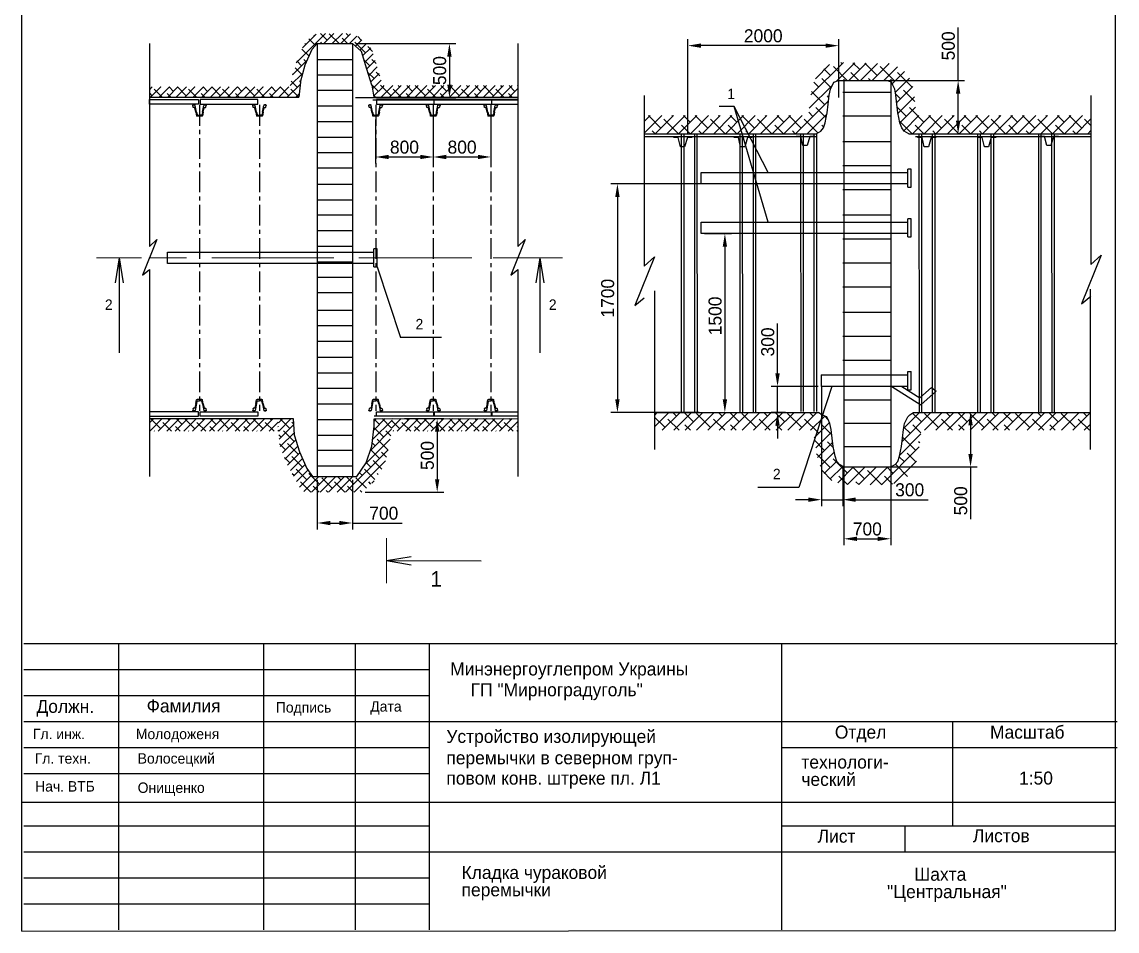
# Model space of a CAD drawing. Header units: millimetres. Extents: x 220 to 847, y -60 to 585.
# Drawn here: x 336.4 to 546.7, y -59.6 to 115 of the extents above; entities that cross this region are included whole.
import ezdxf

# ---------------------------------------------------------------- set-up
doc = ezdxf.new("R2010")
doc.units = ezdxf.units.MM
doc.linetypes.add('CENTERX2', pattern=[4, 2.5, -0.5, 0.5, -0.5])
doc.dimstyles.new('ISO-25', dxfattribs={"dimtxt": 2.5, "dimasz": 2.5, "dimexe": 1.25, "dimexo": 0.625, "dimtad": 1, "dimtxsty": 'Standard', "dimcen": 2.5, "dimadec": 0, "dimazin": 0, "dimtfac": 1, "dimtmove": 0, "dimatfit": 3, "dimfxl": 0, "dimarcsym": 0})
pattern_1 = [(45, (109.6359, 16.3725), (-0.8199856, 0.8199856), []), (135, (109.6359, 16.3725), (-2.4599568, 0.8199856), [2.899087, -1.739452])]

# ---------------------------------------------------------------- blocks, each defined once
blk = doc.blocks.new('*D1')
at = {"color": 0, "lineweight": -2}
for p, q in [((400.42, 110.85), (419.73, 110.85)), ((418.48, 108.35), (418.48, 102.96)), ((400.46, 100.46), (419.73, 100.46))]:
    blk.add_line(p, q, dxfattribs=at)
at = {"color": 0}
for points in [[(418.06, 108.35), (418.9, 108.35), (418.48, 110.85)], [(418.06, 102.96), (418.9, 102.96), (418.48, 100.46)]]:
    blk.add_solid(points, dxfattribs=at)
at = {"layer": 'Defpoints', "color": 0}
for p in [(399.8, 110.85), (399.83, 100.46), (418.48, 100.46)]:
    blk.add_point(p, dxfattribs=at)
at = {"color": 0, "insert": (416.61, 105.65), "char_height": 2.5, "attachment_point": 5, "rotation": 90}
blk.add_mtext('500', dxfattribs=at)
blk = doc.blocks.new('*D2')
at = {"color": 0, "lineweight": -2}
for p, q in [((393.1, 27.09), (393.1, 17.52)), ((399.83, 27.09), (399.83, 17.52)), ((395.6, 18.77), (397.33, 18.77)), ((399.83, 18.77), (409.42, 18.77))]:
    blk.add_line(p, q, dxfattribs=at)
at = {"color": 0}
for points in [[(395.6, 19.18), (395.6, 18.35), (393.1, 18.77)], [(397.33, 19.18), (397.33, 18.35), (399.83, 18.77)]]:
    blk.add_solid(points, dxfattribs=at)
at = {"layer": 'Defpoints', "color": 0}
for p in [(393.1, 27.71), (399.83, 27.71), (399.83, 18.77)]:
    blk.add_point(p, dxfattribs=at)
at = {"color": 0, "insert": (405.87, 20.64), "char_height": 2.5, "attachment_point": 5}
blk.add_mtext('700', dxfattribs=at)
blk = doc.blocks.new('*D5')
at = {"color": 0, "lineweight": -2}
for p, q in [((516.2, 103.74), (516.2, 113.95)), ((499.59, 103.74), (517.45, 103.74)), ((516.2, 96.02), (516.2, 101.24)), ((508.46, 93.52), (517.45, 93.52))]:
    blk.add_line(p, q, dxfattribs=at)
at = {"color": 0}
for points in [[(515.78, 101.24), (516.61, 101.24), (516.2, 103.74)], [(515.78, 96.02), (516.61, 96.02), (516.2, 93.52)]]:
    blk.add_solid(points, dxfattribs=at)
at = {"layer": 'Defpoints', "color": 0}
for p in [(498.96, 103.74), (507.84, 93.52), (516.2, 93.52)]:
    blk.add_point(p, dxfattribs=at)
at = {"color": 0, "insert": (514.32, 110.4), "char_height": 2.5, "attachment_point": 5, "rotation": 90}
blk.add_mtext('500', dxfattribs=at)
blk = doc.blocks.new('*D6')
at = {"color": 0, "lineweight": -2}
for p, q in [((494.25, 30.64), (494.25, 14.49)), ((503.24, 30.64), (503.24, 14.49)), ((496.75, 15.74), (500.74, 15.74))]:
    blk.add_line(p, q, dxfattribs=at)
at = {"color": 0}
for points in [[(496.75, 16.15), (496.75, 15.32), (494.25, 15.74)], [(500.74, 16.15), (500.74, 15.32), (503.24, 15.74)]]:
    blk.add_solid(points, dxfattribs=at)
at = {"layer": 'Defpoints', "color": 0}
for p in [(494.25, 31.26), (503.24, 31.26), (503.24, 15.74)]:
    blk.add_point(p, dxfattribs=at)
at = {"color": 0, "insert": (498.75, 17.61), "char_height": 2.5, "attachment_point": 5}
blk.add_mtext('700', dxfattribs=at)
blk = doc.blocks.new('*D7')
at = {"color": 0, "lineweight": -2}
for p, q in [((518.02, 40), (519.83, 40)), ((518.58, 37.5), (518.58, 32.03)), ((500.99, 29.53), (519.83, 29.53)), ((518.58, 29.53), (518.58, 19.49))]:
    blk.add_line(p, q, dxfattribs=at)
at = {"color": 0}
for points in [[(518.16, 37.5), (519, 37.5), (518.58, 40)], [(518.16, 32.03), (519, 32.03), (518.58, 29.53)]]:
    blk.add_solid(points, dxfattribs=at)
at = {"layer": 'Defpoints', "color": 0}
for p in [(517.4, 40), (518.58, 40), (500.36, 29.53)]:
    blk.add_point(p, dxfattribs=at)
at = {"color": 0, "insert": (516.7, 23.03), "char_height": 2.5, "attachment_point": 5, "rotation": 90}
blk.add_mtext('500', dxfattribs=at)
blk = doc.blocks.new('*D8')
at = {"color": 0, "lineweight": -2}
for p, q in [((464.28, 93.42), (464.28, 111.69)), ((493.25, 100.48), (493.25, 111.69)), ((490.75, 110.44), (466.78, 110.44))]:
    blk.add_line(p, q, dxfattribs=at)
at = {"color": 0}
for points in [[(466.78, 110.86), (466.78, 110.03), (464.28, 110.44)], [(490.75, 110.86), (490.75, 110.03), (493.25, 110.44)]]:
    blk.add_solid(points, dxfattribs=at)
at = {"layer": 'Defpoints', "color": 0}
for p in [(464.28, 110.44), (493.25, 99.85), (464.28, 92.8)]:
    blk.add_point(p, dxfattribs=at)
at = {"color": 0, "insert": (478.76, 112.32), "char_height": 2.5, "attachment_point": 5}
blk.add_mtext('2000', dxfattribs=at)
blk = doc.blocks.new('*D12')
at = {"color": 0, "lineweight": -2}
for p, q in [((409.85, 38.81), (417.38, 38.81)), ((416.13, 36.31), (416.13, 27.17)), ((402.32, 24.67), (417.38, 24.67))]:
    blk.add_line(p, q, dxfattribs=at)
at = {"color": 0}
for points in [[(415.71, 36.31), (416.54, 36.31), (416.13, 38.81)], [(415.71, 27.17), (416.54, 27.17), (416.13, 24.67)]]:
    blk.add_solid(points, dxfattribs=at)
at = {"layer": 'Defpoints', "color": 0}
for p in [(409.23, 38.81), (401.7, 24.67), (416.13, 24.67)]:
    blk.add_point(p, dxfattribs=at)
at = {"color": 0, "insert": (414.25, 31.74), "char_height": 2.5, "attachment_point": 5, "rotation": 90}
blk.add_mtext('500', dxfattribs=at)
blk = doc.blocks.new('*D13')
at = {"color": 0, "lineweight": -2}
for p, q in [((489.93, 45.09), (489.93, 22)), ((494.02, 29.76), (494.02, 22)), ((487.43, 23.25), (484.93, 23.25)), ((489.93, 23.25), (494.02, 23.25)), ((496.52, 23.25), (510.43, 23.25))]:
    blk.add_line(p, q, dxfattribs=at)
at = {"color": 0}
for points in [[(487.43, 23.67), (487.43, 22.83), (489.93, 23.25)], [(496.52, 23.67), (496.52, 22.83), (494.02, 23.25)]]:
    blk.add_solid(points, dxfattribs=at)
at = {"layer": 'Defpoints', "color": 0}
for p in [(489.93, 45.72), (494.02, 30.39), (494.02, 23.25)]:
    blk.add_point(p, dxfattribs=at)
at = {"color": 0, "insert": (506.89, 25.13), "char_height": 2.5, "attachment_point": 5}
blk.add_mtext('300', dxfattribs=at)
blk = doc.blocks.new('*D14')
at = {"color": 0, "lineweight": -2}
for p, q in [((481.5, 47.5), (481.5, 57.08)), ((489.28, 45), (480.25, 45)), ((481.5, 39.99), (481.5, 45)), ((483.03, 39.99), (480.25, 39.99)), ((481.5, 37.49), (481.5, 34.99))]:
    blk.add_line(p, q, dxfattribs=at)
at = {"color": 0}
for points in [[(481.09, 47.5), (481.92, 47.5), (481.5, 45)], [(481.09, 37.49), (481.92, 37.49), (481.5, 39.99)]]:
    blk.add_solid(points, dxfattribs=at)
at = {"layer": 'Defpoints', "color": 0}
for p in [(481.5, 45), (489.9, 45), (483.65, 39.99)]:
    blk.add_point(p, dxfattribs=at)
at = {"color": 0, "insert": (479.63, 53.54), "char_height": 2.5, "attachment_point": 5, "rotation": 90}
blk.add_mtext('300', dxfattribs=at)
blk = doc.blocks.new('*D15')
at = {"color": 0, "lineweight": -2}
for p, q in [((472.7, 83.9), (449.5, 83.9)), ((450.75, 81.4), (450.75, 42.49)), ((466.44, 39.99), (449.5, 39.99))]:
    blk.add_line(p, q, dxfattribs=at)
at = {"color": 0}
for points in [[(450.33, 81.4), (451.17, 81.4), (450.75, 83.9)], [(450.33, 42.49), (451.17, 42.49), (450.75, 39.99)]]:
    blk.add_solid(points, dxfattribs=at)
at = {"layer": 'Defpoints', "color": 0}
for p in [(473.33, 83.9), (450.75, 39.99), (467.07, 39.99)]:
    blk.add_point(p, dxfattribs=at)
at = {"color": 0, "insert": (448.88, 61.94), "char_height": 2.5, "attachment_point": 5, "rotation": 90}
blk.add_mtext('1700', dxfattribs=at)
blk = doc.blocks.new('*D16')
at = {"color": 0, "lineweight": -2}
for p, q in [((467.48, 74.36), (472.64, 74.36)), ((471.39, 71.86), (471.39, 42.49)), ((467.69, 39.99), (472.64, 39.99))]:
    blk.add_line(p, q, dxfattribs=at)
at = {"color": 0}
for points in [[(470.98, 71.86), (471.81, 71.86), (471.39, 74.36)], [(470.98, 42.49), (471.81, 42.49), (471.39, 39.99)]]:
    blk.add_solid(points, dxfattribs=at)
at = {"layer": 'Defpoints', "color": 0}
for p in [(466.86, 74.36), (467.07, 39.99), (471.39, 39.99)]:
    blk.add_point(p, dxfattribs=at)
at = {"color": 0, "insert": (469.52, 58.54), "char_height": 2.5, "attachment_point": 5, "rotation": 90}
blk.add_mtext('1500', dxfattribs=at)
blk = doc.blocks.new('Рама после осадки')
at = {"color": 7}
for p, q in [((643.43, 302.03), (643.39, 302.22)), ((643.45, 302.3), (643.6, 302.3)), ((643.6, 302.3), (643.45, 302.3)), ((643.59, 301.98), (643.49, 301.98)), ((643.59, 301.98), (643.49, 301.98)), ((643.75, 301.42), (643.65, 301.93)), ((643.83, 301.42), (643.67, 302.24)), ((643.75, 301.42), (643.86, 300.97)), ((643.83, 301.42), (643.91, 301.15)), ((644.58, 301.43), (644.51, 301.15)), ((644.66, 301.43), (644.55, 300.98)), ((644.58, 301.43), (644.74, 302.24)), ((644.66, 301.43), (644.76, 301.94)), ((644.96, 302.3), (644.81, 302.3)), ((644.81, 302.3), (644.96, 302.3)), ((644.82, 301.98), (644.92, 301.98)), ((644.82, 301.98), (644.92, 301.98)), ((644.98, 302.03), (645.02, 302.23)), ((644.49, 300.93), (643.92, 300.93)), ((644.01, 301.07), (644.21, 301.07)), ((644.4, 301.07), (644.21, 301.07)), ((644.49, 266.93), (643.92, 266.93)), ((643.43, 265.83), (643.39, 265.63)), ((643.59, 265.88), (643.49, 265.88)), ((643.59, 265.88), (643.49, 265.88)), ((643.75, 266.43), (643.65, 265.93)), ((643.83, 266.43), (643.67, 265.62)), ((643.75, 266.43), (643.86, 266.88)), ((643.83, 266.43), (643.91, 266.71)), ((644.01, 266.79), (644.21, 266.79)), ((644.4, 266.79), (644.21, 266.79)), ((644.58, 266.43), (644.51, 266.71)), ((644.66, 266.43), (644.55, 266.88)), ((644.58, 266.43), (644.74, 265.62)), ((644.66, 266.43), (644.76, 265.92)), ((644.82, 265.87), (644.92, 265.87)), ((644.82, 265.87), (644.92, 265.87)), ((644.98, 265.83), (645.02, 265.63)), ((643.45, 265.56), (643.6, 265.56)), ((643.6, 265.56), (643.45, 265.56)), ((644.96, 265.56), (644.81, 265.56)), ((644.81, 265.56), (644.96, 265.56))]:
    blk.add_line(p, q, dxfattribs=at)
at = {"color": 253, "linetype": 'CENTERX2'}
blk.add_line((644.21, 265.56), (644.21, 302.3), dxfattribs=at)
at = {"color": 7}
for centre, major_axis, start_param, end_param in [((643.45, 302.24), (0.0424, 0.0424), 0.787693, 2.555053), ((643.49, 302.04), (-0.0424, 0.0424), 0.984257, 2.358489), ((643.59, 301.92), (0.0424, 0.0424), 5.695083, 7.070878), ((643.6, 302.23), (-0.0495, 0.0495), 4.125849, 5.500082), ((644.01, 301.18), (0.0778, 0.0778), 2.621175, 3.929286), ((644.4, 301.18), (0.0778, 0.0778), 3.929286, 5.237396), ((644.81, 302.23), (0.0495, 0.0495), 0.787693, 2.161926), ((644.82, 301.92), (0.0424, 0.0424), 0.787693, 2.163488), ((644.92, 302.04), (-0.0424, 0.0424), 2.358489, 3.732722), ((644.96, 302.24), (-0.0424, 0.0424), 3.732722, 5.500082), ((643.92, 300.99), (0.0424, 0.0424), 2.604123, 3.929286), ((644.49, 300.99), (0.0424, 0.0424), 3.929286, 5.254448), ((643.92, 266.87), (0.0424, 0.0424), 0.783103, 2.108266), ((644.49, 266.87), (-0.0424, 0.0424), 4.17033, 5.495492), ((643.45, 265.62), (-0.0424, 0.0424), 0.58654, 2.3539), ((643.49, 265.82), (0.0424, 0.0424), 0.783103, 2.157336), ((643.59, 265.94), (-0.0424, 0.0424), 2.3539, 3.729695), ((643.6, 265.63), (0.0495, 0.0495), 3.924696, 5.298929), ((644.01, 266.68), (0.0778, 0.0778), 0.783103, 2.091214), ((644.4, 266.68), (-0.0778, 0.0778), 4.187382, 5.495492), ((644.81, 265.63), (0.0495, 0.0495), 2.550463, 3.924696), ((644.82, 265.93), (0.0424, 0.0424), 2.548901, 3.924696), ((644.92, 265.81), (-0.0424, 0.0424), 4.12126, 5.495492), ((644.96, 265.62), (-0.0424, 0.0424), 2.3539, 4.12126)]:
    blk.add_ellipse(centre, major_axis=major_axis, ratio=1, start_param=start_param, end_param=end_param, dxfattribs=at)
blk = doc.blocks.new('*D30')
at = {"color": 0, "lineweight": -2}
for p, q in [((404.31, 96.26), (404.31, 87.81)), ((415.38, 96.26), (415.38, 87.81)), ((406.81, 89.06), (412.88, 89.06))]:
    blk.add_line(p, q, dxfattribs=at)
at = {"color": 0}
for points in [[(406.81, 89.48), (406.81, 88.65), (404.31, 89.06)], [(412.88, 89.48), (412.88, 88.65), (415.38, 89.06)]]:
    blk.add_solid(points, dxfattribs=at)
at = {"layer": 'Defpoints', "color": 0}
for p in [(404.31, 96.88), (415.38, 96.88), (415.38, 89.06)]:
    blk.add_point(p, dxfattribs=at)
at = {"color": 0, "insert": (409.84, 90.94), "char_height": 2.5, "attachment_point": 5}
blk.add_mtext('800', dxfattribs=at)
blk = doc.blocks.new('*D31')
at = {"color": 0, "lineweight": -2}
for p, q in [((415.38, 96.26), (415.38, 87.81)), ((426.44, 96.26), (426.44, 87.81)), ((417.88, 89.06), (423.94, 89.06))]:
    blk.add_line(p, q, dxfattribs=at)
at = {"color": 0}
for points in [[(417.88, 89.48), (417.88, 88.65), (415.38, 89.06)], [(423.94, 89.48), (423.94, 88.65), (426.44, 89.06)]]:
    blk.add_solid(points, dxfattribs=at)
at = {"layer": 'Defpoints', "color": 0}
for p in [(415.38, 96.88), (426.44, 96.88), (426.44, 89.06)]:
    blk.add_point(p, dxfattribs=at)
at = {"color": 0, "insert": (420.91, 90.94), "char_height": 2.5, "attachment_point": 5}
blk.add_mtext('800', dxfattribs=at)

msp = doc.modelspace()

# ---------------------------------------------------------------- hatches: boundary and pattern name
h = msp.add_hatch()
h.set_pattern_fill('ANSI38', color=256, scale=0.365239, style=0)
h.set_pattern_definition(pattern_1)
h.paths.add_polyline_path([(389.89, 103.432), (390.795, 106.79), (392.098, 109.764), (393.098, 110.847), (399.832, 110.847), (401.622, 109.328), (402.636, 105.928), (403.544, 102.885), (403.963, 100.539), (406.085, 100.539), (405.707, 102.659), (404.56, 106.502), (403.546, 109.902), (401.027, 112.102), (399.762, 112.677), (398.015, 112.788), (396.291, 112.788), (394.383, 112.788), (393.141, 112.788), (391.971, 112.227), (390.764, 110.976), (389.697, 108.983), (389.086, 107.358), (388.358, 105.042), (387.849, 102.503), (360.843, 102.503), (360.843, 100.539), (389.525, 100.539)])
h = msp.add_hatch()
h.set_pattern_fill('ANSI38', color=256, scale=0.5, style=0)
h.set_pattern_definition([(45, (0, 8.184), (-1.122532, 1.122532), []), (135, (0, 8.184), (-3.367596, 1.122532), [3.96875, -2.38125])])
h.paths.add_polyline_path([(507.697, 101.387), (507.443, 102.742), (506.806, 104.343), (506.379, 105.096), (503.743, 106.97), (493.233, 107.237), (491.151, 106.711), (488.961, 104.499), (488.252, 102.838), (488.004, 101.598), (487.756, 99.616), (487.568, 98.064), (487.369, 97.024), (455.91, 97.024), (455.91, 93.524), (488.924, 93.524), (489.817, 93.998), (490.315, 94.637), (490.648, 95.634), (490.849, 96.63), (491.029, 97.526), (491.23, 99.196), (491.44, 100.935), (491.661, 102.082), (492.035, 102.87), (492.288, 103.403), (493.224, 103.737), (502.443, 103.737), (503.379, 103.403), (503.632, 102.87), (504.006, 102.082), (504.227, 100.935), (504.437, 99.196), (504.638, 97.526), (504.819, 96.63), (505.019, 95.634), (505.352, 94.637), (505.85, 93.998), (506.743, 93.524), (541.703, 93.524), (541.703, 97.024), (508.31, 97.024), (508.25, 97.321), (508.096, 98.082), (507.911, 99.615)])
h = msp.add_hatch()
h.set_pattern_fill('ANSI38', color=256, scale=0.365239, style=0)
h.set_pattern_definition(pattern_1)
h.paths.add_polyline_path([(431.616, 102.759), (405.689, 102.759), (406.085, 100.539), (431.616, 100.539)])
h = msp.add_hatch()
h.set_pattern_fill('ANSI38', color=256, scale=0.487642, style=0)
h.set_pattern_definition([(45, (13.2175, 10.8171), (-1.0947876, 1.0947876), []), (135, (13.2175, 10.8171), (-3.2843628, 1.0947876), [3.870659, -2.322395])])
h.paths.add_polyline_path([(491.213, 38.642), (490.966, 39.162), (490.053, 39.488), (489.343, 39.992), (457.859, 39.985), (457.859, 36.571), (487.941, 36.578), (488.428, 36.158), (488.61, 34.649), (489.023, 31.906), (489.318, 30.554), (490.14, 28.62), (491.665, 27.06), (494.087, 26.144), (503.242, 26.115), (505.65, 26.948), (507.248, 28.466), (508.147, 30.465), (508.685, 33.021), (508.883, 34.649), (509.079, 36.267), (509.229, 36.583), (541.531, 36.591), (541.531, 40.004), (507.638, 39.996), (507.278, 39.782), (506.915, 39.532), (506.527, 39.162), (506.281, 38.642), (505.916, 37.874), (505.7, 36.756), (505.494, 35.06), (505.297, 33.431), (505.12, 32.558), (504.924, 31.586), (504.599, 30.613), (504.113, 29.991), (503.242, 29.529), (494.251, 29.529), (493.38, 29.991), (492.894, 30.613), (492.569, 31.586), (492.373, 32.558), (492.197, 33.431), (491.999, 35.06), (491.794, 36.756), (491.577, 37.874)])
h = msp.add_hatch()
h.set_pattern_fill('ANSI38', color=256, scale=0.365239, style=0)
h.set_pattern_definition(pattern_1)
h.paths.add_polyline_path([(385.702, 36.401), (385.571, 38.833), (360.843, 38.833), (360.843, 36.401)])
h = msp.add_hatch()
h.set_pattern_fill('ANSI38', color=256, scale=0.3652, style=0)
h.paths.add_polyline_path([(388.651, 35.689), (388.492, 38.833), (385.571, 38.833), (385.838, 33.873), (387.167, 30.314), (388.83, 27.229), (389.945, 25.16), (390.777, 24.667), (401.7, 24.667), (403.98, 26.802), (406.022, 29.934), (406.788, 33.141), (407.334, 36.259), (407.48, 38.809), (404.018, 38.808), (404.018, 37.384), (403.591, 33.511), (402.471, 30.314), (400.721, 27.712), (392.209, 27.712), (391.088, 29.21), (389.668, 32.457)])
h = msp.add_hatch()
h.set_pattern_fill('ANSI38', color=256, scale=0.365239, style=0)
h.set_pattern_definition(pattern_1)
h.paths.add_polyline_path([(431.616, 36.383), (431.616, 38.815), (407.48, 38.809), (407.341, 36.377)])

# ---------------------------------------------------------------- linework, layer by layer
for p, q in [((336.358, -59.599), (336.358, 255.111)), ((546.358, 255.111), (546.358, -59.487)), ((360.843, 110.847), (360.843, 71.903)), ((390.795, 106.79), (392.098, 109.764)), ((392.098, 109.764), (393.098, 110.847)), ((393.098, 110.847), (393.098, 27.712)), ((393.098, 110.847), (399.832, 110.847)), ((399.832, 110.847), (399.832, 27.712)), ((401.622, 109.328), (399.832, 110.847)), ((431.616, 110.847), (431.616, 71.903)), ((393.098, 107.809), (399.832, 107.809)), ((402.636, 105.928), (401.622, 109.328)), ((389.89, 103.432), (390.795, 106.79)), ((403.544, 102.885), (402.636, 105.928)), ((389.89, 103.432), (389.525, 100.539)), ((389.89, 103.432), (389.89, 103.432)), ((393.098, 104.818), (399.832, 104.818)), ((492.035, 102.87), (492.288, 103.403)), ((492.288, 103.403), (493.224, 103.737)), ((493.224, 103.737), (502.443, 103.737)), ((494.251, 104.009), (494.251, 29.529)), ((503.379, 103.403), (502.443, 103.737)), ((503.242, 104.009), (503.242, 29.529)), ((503.632, 102.87), (503.379, 103.403)), ((393.098, 101.887), (399.832, 101.887)), ((403.544, 102.885), (403.963, 100.539)), ((491.44, 100.935), (491.661, 102.082)), ((491.661, 102.082), (492.035, 102.87)), ((494.051, 101.488), (503.27, 101.488)), ((504.006, 102.082), (503.632, 102.87)), ((504.227, 100.935), (504.006, 102.082)), ((360.843, 100.539), (389.525, 100.539)), ((393.098, 98.896), (399.832, 98.896)), ((403.762, 100.041), (431.616, 100.041)), ((403.963, 100.539), (431.616, 100.539)), ((455.91, 100.845), (455.91, 68.093)), ((491.029, 97.526), (491.23, 99.196)), ((491.23, 99.196), (491.44, 100.935)), ((504.437, 99.196), (504.227, 100.935)), ((504.638, 97.526), (504.437, 99.196)), ((541.703, 100.845), (541.703, 68.411)), ((473.159, 98.764), (470.266, 98.764)), ((479.678, 86.103), (473.159, 98.764)), ((479.678, 76.564), (473.159, 98.764)), ((490.849, 96.63), (491.029, 97.526)), ((494.051, 96.934), (503.27, 96.934)), ((504.819, 96.63), (504.638, 97.526)), ((393.098, 95.876), (399.832, 95.876)), ((490.315, 94.637), (490.648, 95.634)), ((490.648, 95.634), (490.849, 96.63)), ((505.019, 95.634), (504.819, 96.63)), ((505.352, 94.637), (505.019, 95.634)), ((393.098, 92.885), (399.832, 92.885)), ((455.91, 93.524), (488.924, 93.524)), ((455.91, 93.009), (489.06, 93.009)), ((462.429, 92.796), (461.55, 92.796)), ((462.869, 91.04), (462.429, 92.796)), ((462.993, 93.338), (463.006, 39.997)), ((463.481, 93.338), (463.494, 39.997)), ((464.188, 92.796), (463.66, 91.04)), ((465.117, 92.796), (464.188, 92.796)), ((465.537, 93.338), (465.549, 39.997)), ((466.025, 93.338), (466.037, 39.997)), ((473.975, 92.796), (473.095, 92.796)), ((474.414, 91.04), (473.975, 92.796)), ((474.254, 93.338), (474.266, 39.997)), ((474.741, 93.338), (474.754, 39.997)), ((475.733, 92.796), (475.206, 91.04)), ((476.663, 92.796), (475.733, 92.796)), ((476.797, 93.338), (476.81, 39.997)), ((477.285, 93.338), (477.297, 39.997)), ((485.957, 93.009), (485.077, 93.009)), ((485.939, 93.546), (485.952, 40.205)), ((486.396, 91.253), (485.957, 93.009)), ((486.427, 93.546), (486.439, 40.205)), ((487.715, 93.009), (487.188, 91.253)), ((488.644, 93.009), (487.715, 93.009)), ((488.483, 93.546), (488.495, 40.205)), ((488.924, 93.524), (489.817, 93.998)), ((488.97, 93.546), (488.983, 40.205)), ((489.817, 93.998), (490.315, 94.637)), ((505.85, 93.998), (505.352, 94.637)), ((506.743, 93.524), (505.85, 93.998)), ((506.743, 93.524), (541.703, 93.524)), ((506.743, 93.524), (541.703, 93.524)), ((506.743, 93.524), (541.703, 93.524)), ((506.743, 93.524), (541.703, 93.524)), ((508.005, 93.009), (541.703, 93.009)), ((509.26, 92.796), (508.381, 92.796)), ((508.667, 93.338), (508.679, 41.614)), ((509.155, 93.338), (509.167, 42.056)), ((509.7, 91.04), (509.26, 92.796)), ((511.019, 92.796), (510.491, 91.04)), ((511.948, 92.796), (511.019, 92.796)), ((511.211, 93.338), (511.222, 43.312)), ((511.698, 93.338), (511.711, 39.997)), ((520.806, 92.796), (519.926, 92.796)), ((519.927, 93.338), (519.94, 39.997)), ((520.415, 93.338), (520.427, 39.997)), ((521.245, 91.04), (520.806, 92.796)), ((522.565, 92.796), (522.037, 91.04)), ((522.471, 93.338), (522.483, 39.997)), ((523.494, 92.796), (522.565, 92.796)), ((522.958, 93.338), (522.971, 39.997)), ((531.613, 93.546), (531.626, 40.002)), ((532.788, 93.009), (531.908, 93.009)), ((532.101, 93.546), (532.113, 40.002)), ((533.227, 91.253), (532.788, 93.009)), ((534.546, 93.009), (534.019, 91.253)), ((534.157, 93.546), (534.169, 40.003)), ((535.476, 93.009), (534.546, 93.009)), ((534.644, 93.546), (534.657, 40.003)), ((463.66, 91.04), (462.869, 91.04)), ((475.206, 91.04), (474.414, 91.04)), ((487.188, 91.253), (486.396, 91.253)), ((494.051, 92.047), (503.27, 92.047)), ((510.491, 91.04), (509.7, 91.04)), ((522.037, 91.04), (521.245, 91.04)), ((534.019, 91.253), (533.227, 91.253)), ((393.098, 89.954), (399.832, 89.954)), ((393.098, 86.963), (399.832, 86.963)), ((494.051, 87.446), (503.27, 87.446)), ((507.147, 86.747), (506.507, 86.747)), ((506.507, 83.266), (506.507, 86.747)), ((507.147, 83.266), (507.147, 86.747)), ((466.857, 83.903), (466.857, 86.103)), ((466.857, 86.103), (506.498, 86.103)), ((393.098, 83.851), (399.832, 83.851)), ((506.498, 83.903), (466.857, 83.903)), ((494.051, 82.846), (503.27, 82.846)), ((494.051, 82.846), (503.27, 82.846)), ((506.507, 83.266), (507.147, 83.266)), ((393.098, 80.86), (399.832, 80.86)), ((393.098, 77.929), (399.832, 77.929)), ((494.051, 77.958), (503.27, 77.958)), ((466.857, 74.363), (466.857, 76.564)), ((466.857, 76.564), (506.498, 76.564)), ((507.147, 77.207), (506.507, 77.207)), ((506.507, 73.726), (506.507, 77.207)), ((507.147, 73.726), (507.147, 77.207)), ((393.098, 74.938), (399.832, 74.938)), ((506.498, 74.363), (466.857, 74.363)), ((506.507, 73.726), (507.147, 73.726)), ((362.276, 73.193), (359.507, 66.373)), ((360.843, 71.903), (362.276, 73.193)), ((393.098, 71.919), (399.832, 71.919)), ((433.05, 73.193), (430.28, 66.373)), ((431.616, 71.903), (433.05, 73.193)), ((494.051, 73.358), (503.27, 73.358)), ((355.039, 69.686), (354.252, 64.91)), ((355.039, 69.686), (355.826, 64.91)), ((355.039, 69.686), (355.039, 51.467)), ((364.297, 68.582), (364.297, 70.782)), ((364.297, 70.782), (403.938, 70.782)), ((404.587, 71.426), (403.947, 71.426)), ((403.947, 67.945), (403.947, 71.426)), ((404.587, 67.945), (404.587, 71.426)), ((435.847, 69.686), (435.06, 64.91)), ((435.847, 69.686), (436.634, 64.91)), ((435.847, 69.686), (435.847, 51.467)), ((457.872, 69.859), (454.081, 60.522)), ((455.91, 68.093), (457.872, 69.859)), ((543.665, 70.178), (539.874, 60.841)), ((541.703, 68.411), (543.665, 70.178)), ((359.507, 66.373), (360.843, 67.479)), ((360.843, 67.479), (360.843, 27.712)), ((403.938, 68.582), (364.297, 68.582)), ((393.098, 68.928), (399.832, 68.928)), ((403.947, 67.945), (404.587, 67.945)), ((404.587, 67.945), (409.079, 54.373)), ((430.28, 66.373), (431.616, 67.479)), ((431.616, 67.479), (431.616, 27.712)), ((494.051, 68.757), (503.27, 68.757)), ((393.098, 65.997), (399.832, 65.997)), ((457.859, 63.338), (457.859, 32.917)), ((494.051, 64.157), (503.27, 64.157)), ((494.051, 64.157), (503.27, 64.157)), ((541.531, 63.649), (541.531, 32.917)), ((393.098, 63.006), (399.832, 63.006)), ((454.081, 60.522), (455.91, 62.036)), ((539.874, 60.841), (541.703, 62.355)), ((393.098, 59.621), (399.832, 59.621)), ((494.051, 59.269), (503.27, 59.269)), ((393.098, 56.69), (399.832, 56.69)), ((393.098, 53.699), (399.832, 53.699)), ((416.969, 54.373), (409.079, 54.373)), ((494.051, 54.669), (503.27, 54.669)), ((393.098, 50.587), (399.832, 50.587)), ((494.051, 50.068), (503.27, 50.068)), ((393.098, 47.596), (399.832, 47.596)), ((489.903, 47.199), (506.498, 47.199)), ((489.903, 47.199), (489.903, 44.998)), ((494.251, 47.199), (503.242, 47.199)), ((494.251, 47.199), (503.242, 47.199)), ((506.507, 44.361), (506.507, 47.843)), ((506.507, 47.843), (507.147, 47.843)), ((507.147, 44.361), (507.147, 47.843)), ((393.098, 44.665), (399.832, 44.665)), ((491.938, 44.998), (485.612, 25.584)), ((506.498, 44.998), (489.903, 44.998)), ((503.488, 44.998), (509.019, 41.44)), ((505.367, 44.998), (508.817, 42.779)), ((506.507, 44.361), (507.147, 44.361)), ((508.817, 42.779), (511.064, 44.815)), ((511.064, 44.815), (511.946, 44.093)), ((494.251, 42.431), (503.242, 42.431)), ((509.019, 41.44), (511.946, 44.093)), ((511.222, 43.338), (511.223, 39.997)), ((393.098, 41.674), (399.832, 41.674)), ((457.859, 39.985), (489.343, 39.992)), ((490.053, 39.488), (489.343, 39.992)), ((507.278, 39.782), (507.638, 39.996)), ((507.638, 39.996), (541.531, 40.004)), ((508.679, 41.609), (508.68, 39.997)), ((509.167, 42.069), (509.167, 39.997)), ((360.843, 38.833), (388.492, 38.833)), ((388.492, 38.833), (388.651, 35.689)), ((393.098, 38.655), (399.832, 38.655)), ((431.616, 39.27), (404.003, 39.27)), ((404.018, 38.808), (431.616, 38.815)), ((404.018, 37.384), (404.018, 38.808)), ((490.966, 39.162), (490.053, 39.488)), ((491.213, 38.642), (490.966, 39.162)), ((491.577, 37.874), (491.213, 38.642)), ((491.794, 36.756), (491.577, 37.874)), ((494.251, 37.945), (503.242, 37.945)), ((505.7, 36.756), (505.916, 37.874)), ((505.916, 37.874), (506.281, 38.642)), ((506.281, 38.642), (506.527, 39.162)), ((506.527, 39.162), (506.915, 39.532)), ((506.915, 39.532), (507.278, 39.782)), ((403.591, 33.511), (404.018, 37.384)), ((491.999, 35.06), (491.794, 36.756)), ((505.494, 35.06), (505.7, 36.756)), ((388.651, 35.689), (389.668, 32.457)), ((393.098, 35.664), (399.832, 35.664)), ((492.197, 33.431), (491.999, 35.06)), ((505.297, 33.431), (505.494, 35.06)), ((389.668, 32.457), (391.088, 29.21)), ((393.098, 32.733), (399.832, 32.733)), ((402.471, 30.314), (403.591, 33.511)), ((492.373, 32.558), (492.197, 33.431)), ((492.569, 31.586), (492.373, 32.558)), ((492.894, 30.613), (492.569, 31.586)), ((494.251, 33.458), (503.242, 33.458)), ((504.599, 30.613), (504.924, 31.586)), ((504.924, 31.586), (505.12, 32.558)), ((505.12, 32.558), (505.297, 33.431)), ((393.098, 29.742), (399.832, 29.742)), ((400.721, 27.712), (402.471, 30.314)), ((493.38, 29.991), (492.894, 30.613)), ((494.251, 29.529), (493.38, 29.991)), ((494.251, 29.529), (503.242, 29.529)), ((503.242, 29.529), (504.113, 29.991)), ((504.113, 29.991), (504.599, 30.613)), ((391.088, 29.21), (392.209, 27.712)), ((392.209, 27.712), (400.721, 27.712)), ((485.612, 25.584), (477.722, 25.584)), ((406.374, 11.557), (411.153, 12.332)), ((406.374, 11.557), (411.149, 10.758)), ((406.374, 11.557), (424.593, 11.511)), ((336.73, -4.354), (546.73, -4.354)), ((354.884, -4.354), (354.884, -59.354)), ((382.787, -4.354), (382.787, -59.354)), ((400.377, -4.354), (400.377, -59.354)), ((414.561, -4.354), (414.561, -59.354)), ((482.294, -4.354), (482.294, -59.354)), ((336.73, -9.354), (414.561, -9.354)), ((336.73, -14.354), (414.561, -14.354)), ((336.73, -19.354), (546.73, -19.354)), ((515.125, -19.354), (515.125, -39.354)), ((336.73, -24.354), (414.561, -24.354)), ((482.294, -24.354), (546.73, -24.354)), ((336.73, -29.354), (414.561, -29.354)), ((546.358, -34.889), (336.358, -34.889)), ((336.73, -39.354), (414.561, -39.354)), ((482.294, -39.354), (546.358, -39.354)), ((505.928, -39.354), (505.928, -44.354)), ((336.73, -44.354), (546.358, -44.354)), ((336.73, -49.354), (414.561, -49.354)), ((336.73, -54.354), (414.561, -54.354)), ((336.358, -59.599), (546.358, -59.487))]:
    msp.add_line(p, q)
at = {"lineweight": 5}
for p, q in [((350.718, 69.686), (359.361, 69.686)), ((360.843, 69.686), (367.952, 69.686)), ((372.827, 69.686), (396.298, 69.686)), ((401.087, 69.686), (422.785, 69.686)), ((426.898, 69.686), (438.4, 69.686)), ((431.525, 69.686), (440.168, 69.686)), ((406.385, 15.879), (406.364, 7.236))]:
    msp.add_line(p, q, dxfattribs=at)
for points in [[(360.843, 100.101), (370.275, 100.101), (370.275, 99.237), (360.843, 99.237)], [(370.612, 99.237), (381.708, 99.237), (381.708, 100.101), (370.612, 100.101)], [(404.445, 99.237), (415.541, 99.237), (415.541, 100.101), (404.445, 100.101)], [(415.51, 99.237), (426.606, 99.237), (426.606, 100.101), (415.51, 100.101)], [(360.843, 39.27), (370.275, 39.27), (370.275, 40.134), (360.843, 40.134)], [(370.612, 40.134), (381.708, 40.134), (381.708, 39.27), (370.612, 39.27)], [(404.445, 40.134), (415.541, 40.134), (415.541, 39.27), (404.445, 39.27)], [(415.51, 40.134), (426.606, 40.134), (426.606, 39.27), (415.51, 39.27)]]:
    msp.add_lwpolyline(points, close=True)
for points in [[(431.616, 100.101), (426.574, 100.101), (426.574, 99.237), (431.616, 99.237)], [(431.616, 39.27), (426.576, 39.27), (426.576, 40.134), (431.616, 40.134)]]:
    msp.add_lwpolyline(points)

# ---------------------------------------------------------------- block references
at = {"xscale": -1.6, "yscale": 1.6, "zscale": 1.6, "rotation": 180}
for p in [(-660.255, 523.971), (-648.733, 523.971), (-626.422, 523.971), (-615.357, 523.971), (-604.291, 523.971)]:
    msp.add_blockref('Рама после осадки', p, dxfattribs=at)

# ---------------------------------------------------------------- texts
for s, height, p in [('1', 2, (471.844, 100.172)), ('2', 2, (352.296, 59.703)), ('2', 2, (437.573, 59.703)), ('2', 2, (411.972, 55.97)), ('2', 2, (480.615, 27.181)), ('1', 3, (414.822, 6.528)), ('Минэнергоуглепром Украины', 2.5, (418.628, -10.509)), ('ГП "Мирноградуголь"', 2.5, (422.558, -14.505)), ('Должн.', 2.5, (339.152, -17.691)), ('Фамилия', 2.5, (360.324, -17.595)), ('Подпись', 2, (385.138, -17.634)), ('Дата', 2, (403.281, -17.448)), ('Гл. инж.', 2, (338.48, -22.741)), ('Молодоженя', 2, (358.25, -22.741)), ('Устройство изолирующей', 2.5, (417.891, -23.464)), ('Отдел', 2.5, (492.512, -22.631)), ('Масштаб', 2.5, (522.325, -22.631)), ('Гл. техн.', 2, (338.829, -27.442)), ('Волосецкий', 2, (358.599, -27.442)), ('перемычки в северном груп-', 2.5, (417.891, -27.568)), ('технологи-', 2.5, (486.087, -28.378)), ('повом конв. штреке пл. Л1', 2.5, (417.891, -31.47)), ('ческий', 2.5, (486.087, -31.712)), ('1:50', 2.5, (527.9, -31.464)), ('Нач. ВТБ', 2, (338.899, -32.807)), ('Онищенко', 2, (358.599, -33.06)), ('Лист', 2.5, (489.206, -42.625)), ('Листов', 2.5, (519.039, -42.527)), ('Кладка чураковой', 2.5, (420.817, -49.587)), ('Шахта', 2.5, (507.777, -49.931)), ('перемычки', 2.5, (420.817, -52.92)), ('"Центральная"', 2.5, (502.539, -53.264))]:
    msp.add_text(s, height=height).set_placement(p)

# ---------------------------------------------------------------- dimensions: what is measured, and where the dimension line sits
for base, p1, p2, text, picture, middle in [((464.282, 110.442), (493.245, 99.855), (464.282, 92.796), '2000', '*D8', (478.764, 112.317)), ((415.376, 89.063), (404.312, 96.884), (415.376, 96.884), '800', '*D30', (409.844, 90.938)), ((426.441, 89.063), (415.377, 96.884), (426.441, 96.884), '800', '*D31', (420.909, 90.938)), ((503.242, 15.736), (494.251, 31.262), (503.242, 31.262), '700', '*D6', (498.747, 17.611)), ((399.832, 18.766), (393.098, 27.712), (399.832, 27.712), '700', '*D2', (405.874, 20.641))]:
    dim = msp.add_linear_dim(base=base, p1=p1, p2=p2, text=text, dimstyle='ISO-25')
    dim.commit()
    dim.dimension.update_dxf_attribs({"geometry": picture, "text_midpoint": middle})
for base, p1, p2, text, picture, middle in [((516.198, 93.524), (498.963, 103.737), (507.838, 93.524), '500', '*D5', (516.198, 110.404)), ((450.751, 39.987), (473.328, 83.903), (467.067, 39.987), '1700', '*D15', (450.751, 61.945)), ((471.393, 39.987), (466.857, 74.363), (467.067, 39.987), '1500', '*D16', (471.393, 58.536))]:
    dim = msp.add_linear_dim(base=base, p1=p1, p2=p2, angle=90, text=text, dimstyle='ISO-25')
    dim.commit()
    dim.dimension.update_dxf_attribs({"geometry": picture, "text_midpoint": middle, "dimtype": 160})
for base, p1, p2, text, picture, middle in [((418.481, 100.459), (399.799, 110.847), (399.832, 100.459), '500', '*D1', (416.606, 105.653)), ((481.503, 44.998), (483.652, 39.991), (489.903, 44.998), '300', '*D14', (479.628, 53.54)), ((416.128, 24.667), (409.228, 38.809), (401.7, 24.667), '500', '*D12', (414.253, 31.738))]:
    dim = msp.add_linear_dim(base=base, p1=p1, p2=p2, angle=90, text=text, dimstyle='ISO-25')
    dim.commit()
    dim.dimension.update_dxf_attribs({"geometry": picture, "text_midpoint": middle})
dim = msp.add_linear_dim(base=(494.023, 23.251), p1=(489.927, 45.716), p2=(494.023, 30.388), text='300', dimstyle='ISO-25')
dim.commit()
dim.dimension.update_dxf_attribs({"geometry": '*D13', "text_midpoint": (506.887, 23.251), "dimtype": 160})
dim = msp.add_linear_dim(base=(518.579, 39.999), p1=(500.36, 29.529), p2=(517.399, 39.999), angle=90, text='500', dimstyle='ISO-25', override={"dimjust": 0, "dimtih": 0, "dimtoh": 0, "dimtxsty": 'Standard'})
dim.commit()
dim.dimension.update_dxf_attribs({"geometry": '*D7', "text_midpoint": (518.579, 23.027), "dimtype": 160})

doc.saveas('drawing.dxf')
